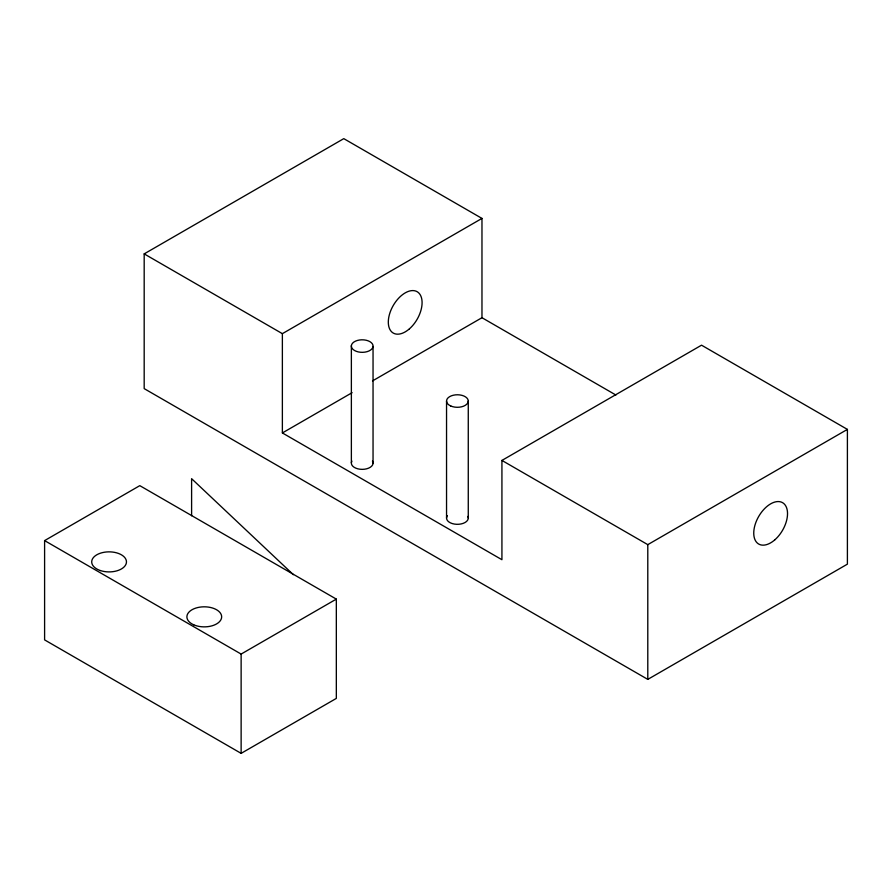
<?xml version="1.0" encoding="UTF-8"?>
<svg xmlns="http://www.w3.org/2000/svg" width="892" height="892" viewBox="0 0 892 892"><rect width="100%" height="100%" fill="white"/><g stroke="black" fill="none" stroke-linecap="round" stroke-linejoin="round"><path stroke-width="1.34" d="M481.97 218.417L282.374 333.664L282.374 432.943L501.928 559.708L501.928 460.428L701.536 345.182L847.4 429.398L847.4 564.145L647.793 679.381L144.181 388.622L144.181 253.885L343.788 138.639L481.97 218.417L481.97 317.708L615.881 395.022M44.6 540.608L139.799 485.649L336.329 599.112L336.329 698.403L241.13 753.361L44.6 639.887L44.6 540.608L241.13 654.07L336.329 599.112M282.374 432.943L352.106 392.681M372.555 380.884L481.97 317.708M501.928 460.428L647.793 544.644L847.4 429.398M144.181 253.885L282.374 333.664M293.379 574.704L191.602 478.681L191.602 515.777M647.793 544.644L647.793 679.381M468.267 401.032L468.267 518.051M446.546 401.032L446.546 518.051M373.046 346.442A10.86 6.266 0 0 1 356.231 351.303A10.86 6.266 0 0 1 357.346 340.465A10.86 6.266 0 0 1 373.046 346.442L373.046 463.461M351.37 345.706L351.37 462.714M241.13 654.07L241.13 753.361M467.899 516.423A10.86 6.266 0 0 1 456.693 524.306A10.86 6.266 0 0 1 447.371 515.654M372.466 461.041A10.86 6.266 0 0 1 362.275 469.359A10.86 6.266 0 0 1 351.905 461.108M450.795 406.005A10.86 6.266 0 0 0 468.166 401.846A10.86 6.266 0 0 0 453.248 395.245A10.86 6.266 0 0 0 450.795 406.005M409.428 328.825A23.883 13.793 -60 0 0 417.244 291.762A23.883 13.793 -60 0 0 388.923 316.571A23.883 13.793 -60 0 0 409.428 328.825M775.003 539.682A23.883 13.793 -60 0 0 782.574 502.675A23.883 13.793 -60 0 0 754.32 527.741A23.883 13.793 -60 0 0 775.003 539.682M100.406 570.568A17.372 10.024 0 0 0 126.463 561.882A17.372 10.024 0 0 0 100.406 553.196A17.372 10.024 0 0 0 100.406 570.568M193.709 624.801A17.372 10.024 0 0 0 221.506 618.156A17.372 10.024 0 0 0 197.634 607.575A17.372 10.024 0 0 0 193.709 624.801"/></g></svg>
